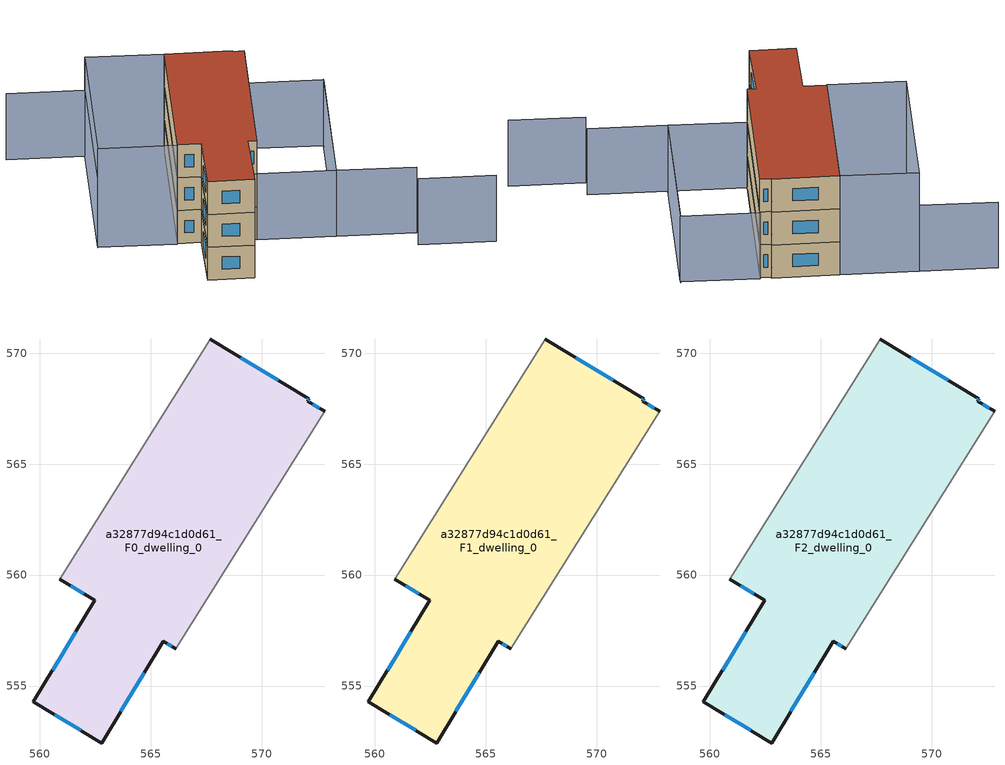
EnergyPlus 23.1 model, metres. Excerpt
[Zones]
a32877d94c1d0d61_F0_dwelling_0
 floor ground (EU_floor_Construction): 572.12,567.95 572.06,567.84 572.82,567.38 566.12,556.67 565.55,557.02 562.79,552.43 559.71,554.29 562.46,558.88 560.89,559.81 567.67,570.64 z0
 wall outside (EU_wall_Construction): 572.82,567.38 572.06,567.84 572.12,567.95 567.67,570.64 / 560.89,559.81 562.46,558.88 559.71,554.29 562.79,552.43 565.55,557.02 566.12,556.67 z0:3
 wall adiabatic (EU_wall_Construction): 567.67,570.64 560.89,559.81 / 566.12,556.67 572.82,567.38 z0:3
 window (EU_Window_Construction): 570.73,568.78 569.05,569.8 / 572.08,567.87 572.1,567.91 / 572.58,567.52 572.3,567.7 / 565.73,556.91 565.94,556.78 / 563.65,553.86 564.69,555.59 / 560.67,553.71 561.83,553.01 / 561.6,557.45 560.57,555.72 / 561.38,559.52 561.97,559.17 z0.93:2.07
a32877d94c1d0d61_F1_dwelling_0
 floor to a32877d94c1d0d61_F0_dwelling_0 (EU_floor_Construction): 572.12,567.95 572.06,567.84 572.82,567.38 566.12,556.67 565.55,557.02 562.79,552.43 559.71,554.29 562.46,558.88 560.89,559.81 567.67,570.64 z3
 wall outside (EU_wall_Construction): 572.82,567.38 572.06,567.84 572.12,567.95 567.67,570.64 / 560.89,559.81 562.46,558.88 559.71,554.29 562.79,552.43 565.55,557.02 566.12,556.67 z3:6
 wall adiabatic (EU_wall_Construction): 567.67,570.64 560.89,559.81 / 566.12,556.67 572.82,567.38 z3:6
 window (EU_Window_Construction): 570.73,568.78 569.05,569.8 / 572.08,567.87 572.1,567.91 / 572.58,567.52 572.3,567.7 / 565.73,556.91 565.94,556.78 / 563.65,553.86 564.69,555.59 / 560.67,553.71 561.83,553.01 / 561.6,557.45 560.57,555.72 / 561.38,559.52 561.97,559.17 z3.93:5.07
a32877d94c1d0d61_F2_dwelling_0
 floor to a32877d94c1d0d61_F1_dwelling_0 (EU_floor_Construction): 572.12,567.95 572.06,567.84 572.82,567.38 566.12,556.67 565.55,557.02 562.79,552.43 559.71,554.29 562.46,558.88 560.89,559.81 567.67,570.64 z6
 wall outside (EU_wall_Construction): 572.82,567.38 572.06,567.84 572.12,567.95 567.67,570.64 / 560.89,559.81 562.46,558.88 559.71,554.29 562.79,552.43 565.55,557.02 566.12,556.67 z6:9
 wall adiabatic (EU_wall_Construction): 567.67,570.64 560.89,559.81 / 566.12,556.67 572.82,567.38 z6:9
 window (EU_Window_Construction): 570.73,568.78 569.05,569.8 / 572.08,567.87 572.1,567.91 / 572.58,567.52 572.3,567.7 / 565.73,556.91 565.94,556.78 / 563.65,553.86 564.69,555.59 / 560.67,553.71 561.83,553.01 / 561.6,557.45 560.57,555.72 / 561.38,559.52 561.97,559.17 z6.93:8.07
 roof outside (EU_roof_Construction): 566.12,556.67 572.82,567.38 572.06,567.84 572.12,567.95 567.67,570.64 560.89,559.81 562.46,558.88 559.71,554.29 562.79,552.43 565.55,557.02 z9
shading: 567.67,570.64 560.86,559.76 / 560.86,559.76 555.69,562.99 / 555.69,562.99 562.5,573.87 / 562.5,573.87 567.67,570.64 z0:9; 557.35,577.06 562.48,573.85 / 562.48,573.85 555.67,562.97 / 580.69,545.61 575.65,548.77 / 576.51,550.15 571.28,553.42 / 571.28,553.42 578.1,564.32 / 578.05,564.24 571.28,553.42 / 571.28,553.42 566.11,556.66 / 566.11,556.66 572.88,567.47 / 572.88,567.47 578.05,564.24 z0:6
[Building]
EU S2 Campaign: North Axis=0; Terrain=City; Solar Distribution=FullExterior
[Site:Location]
Montreal-Trudeau.Intl.AP: Latitude=45.4667; Longitude=-73.75; Time Zone=-5; Elevation=36
[SizingPeriod:WeatherFileDays]
AnnualSizingPeriod: Begin Month=1; Begin Day of Month=1; End Month=12; End Day of Month=31; Day of Week for Start Day=Monday; Use Weather File Daylight Saving Period=No; Use Weather File Rain and Snow Indicators=No
[MATERIAL]
EU_InternalMass_Material: Roughness=MediumRough; Thickness=0.1; Conductivity=1; Density=1800; Specific Heat=900; Thermal Absorptance=0.9; Solar Absorptance=0.7; Visible Absorptance=0.7
[MATERIAL:NOMASS] Roughness=MediumRough; Thermal Absorptance=0.9; Solar Absorptance=0.7; Visible Absorptance=0.7
Name | Thermal Resistance
EU_wall_NoMass; EU_floor_NoMass | 1.51479
EU_roof_NoMass | 2.84114
[WINDOWMATERIAL:SIMPLEGLAZINGSYSTEM]
EU_Window_SimpleGlazing: UFactor=3.53504; Solar Heat Gain Coefficient=0.8; Visible Transmittance=0.8
[CONSTRUCTION]
EU_wall_Construction: EU_wall_NoMass
EU_roof_Construction: EU_roof_NoMass
EU_floor_Construction: EU_floor_NoMass
EU_Window_Construction: EU_Window_SimpleGlazing
EU_InternalMass_Construction: EU_InternalMass_Material
[ZONE] Type=1; Multiplier=1; Ceiling Height=autocalculate; Floor Area=autocalculate; Part of Total Floor Area=Yes
Name | Volume
a32877d94c1d0d61_F0_dwelling_0 | 290.88
a32877d94c1d0d61_F1_dwelling_0; a32877d94c1d0d61_F2_dwelling_0 | 290.883
[INTERNALMASS] Construction=EU_InternalMass_Construction; Surface Area=96.9602
Name | Zone or ZoneList
a32877d94c1d0d61_F0_dwelling_0_EU_InternalMass | a32877d94c1d0d61_F0_dwelling_0
a32877d94c1d0d61_F1_dwelling_0_EU_InternalMass | a32877d94c1d0d61_F1_dwelling_0
a32877d94c1d0d61_F2_dwelling_0_EU_InternalMass | a32877d94c1d0d61_F2_dwelling_0
[OTHEREQUIPMENT] Fuel Type=Electricity; Design Level Calculation Method=Watts/Area; Power per Zone Floor Area=1; Fraction Latent=0; Fraction Radiant=0; Fraction Lost=0; Carbon Dioxide Generation Rate=0; EndUse Subcategory=EU_Step8_InternalGains
Name | Zone or ZoneList or Space or SpaceList | Schedule
EU_Step8_InternalGain_a32877d94c1d0d61_F0_dwelling_0_f000 | a32877d94c1d0d61_F0_dwelling_0 | EU_Step8_GainSchedule_a32877d94c1d0d61_F0_dwelling_0_f000
EU_Step8_InternalGain_a32877d94c1d0d61_F1_dwelling_0_f000 | a32877d94c1d0d61_F1_dwelling_0 | EU_Step8_GainSchedule_a32877d94c1d0d61_F1_dwelling_0_f000
EU_Step8_InternalGain_a32877d94c1d0d61_F2_dwelling_0_f000 | a32877d94c1d0d61_F2_dwelling_0 | EU_Step8_GainSchedule_a32877d94c1d0d61_F2_dwelling_0_f000
[ZONEVENTILATION:DESIGNFLOWRATE] Schedule=EU_AlwaysOn; Design Flow Rate Calculation Method=AirChanges/Hour; Air Changes per Hour=0.775154; Ventilation Type=Natural; Fan Pressure Rise=0; Fan Total Efficiency=1; Constant Term Coefficient=1; Temperature Term Coefficient=0; Velocity Term Coefficient=0; Velocity Squared Term Coefficient=0; Minimum Indoor Temperature=-100; Maximum Indoor Temperature=100; Delta Temperature=-100; Minimum Outdoor Temperature=-100; Maximum Outdoor Temperature=100; Maximum Wind Speed=40
Name | Zone or ZoneList or Space or SpaceList
EU_ConstantAir_a32877d94c1d0d61_F0_dwelling_0 | a32877d94c1d0d61_F0_dwelling_0
EU_ConstantAir_a32877d94c1d0d61_F1_dwelling_0 | a32877d94c1d0d61_F1_dwelling_0
EU_ConstantAir_a32877d94c1d0d61_F2_dwelling_0 | a32877d94c1d0d61_F2_dwelling_0
[HVACTEMPLATE:THERMOSTAT] Constant Heating Setpoint=20; Constant Cooling Setpoint=50
EU_HeatOnly_a32877d94c1d0d61_F0_dwelling_0; EU_HeatOnly_a32877d94c1d0d61_F1_dwelling_0; EU_HeatOnly_a32877d94c1d0d61_F2_dwelling_0
[HVACTEMPLATE:ZONE:IDEALLOADSAIRSYSTEM] System Availability Schedule=EU_AlwaysOn; Maximum Heating Supply Air Temperature=50; Minimum Cooling Supply Air Temperature=13; Maximum Heating Supply Air Humidity Ratio=0.0156; Minimum Cooling Supply Air Humidity Ratio=0.0077; Heating Limit=NoLimit; Cooling Limit=NoLimit; Heating Availability Schedule=EU_AlwaysOn; Cooling Availability Schedule=EU_CoolingOff; Dehumidification Control Type=ConstantSensibleHeatRatio; Cooling Sensible Heat Ratio=0.7; Dehumidification Setpoint=60; Humidification Control Type=None; Humidification Setpoint=30; Outdoor Air Method=None; Outdoor Air Flow Rate per Person=0.00944; Outdoor Air Flow Rate per Zone Floor Area=0; Outdoor Air Flow Rate per Zone=0; Demand Controlled Ventilation Type=None; Outdoor Air Economizer Type=NoEconomizer; Heat Recovery Type=None; Sensible Heat Recovery Effectiveness=0.7; Latent Heat Recovery Effectiveness=0.65
Name | Template Thermostat
a32877d94c1d0d61_F0_dwelling_0 | EU_HeatOnly_a32877d94c1d0d61_F0_dwelling_0
a32877d94c1d0d61_F1_dwelling_0 | EU_HeatOnly_a32877d94c1d0d61_F1_dwelling_0
a32877d94c1d0d61_F2_dwelling_0 | EU_HeatOnly_a32877d94c1d0d61_F2_dwelling_0
[SIZING:ZONE] Zone Cooling Design Supply Air Temperature Input Method=SupplyAirTemperature; Zone Cooling Design Supply Air Temperature=13; Zone Heating Design Supply Air Temperature Input Method=SupplyAirTemperature; Zone Heating Design Supply Air Temperature=50; Zone Cooling Design Supply Air Humidity Ratio=0.008; Zone Heating Design Supply Air Humidity Ratio=0.008; Cooling Design Air Flow Method=DesignDay; Cooling Design Air Flow Rate=0; Cooling Minimum Air Flow per Zone Floor Area=0.000762; Cooling Minimum Air Flow=0; Cooling Minimum Air Flow Fraction=0.2; Heating Design Air Flow Method=DesignDay; Heating Design Air Flow Rate=0; Heating Maximum Air Flow per Zone Floor Area=0.002032; Heating Maximum Air Flow=0.141576; Heating Maximum Air Flow Fraction=0.3; Account for Dedicated Outdoor Air System=No; Dedicated Outdoor Air System Control Strategy=NeutralSupplyAir; Dedicated Outdoor Air Low Setpoint Temperature for Design=autosize; Dedicated Outdoor Air High Setpoint Temperature for Design=autosize; Zone Load Sizing Method=Sensible Load Only No Latent Load; Zone Latent Cooling Design Supply Air Humidity Ratio Input Method=HumidityRatioDifference; Zone Cooling Design Supply Air Humidity Ratio Difference=0.005; Zone Latent Heating Design Supply Air Humidity Ratio Input Method=HumidityRatioDifference; Zone Humidification Design Supply Air Humidity Ratio Difference=0.005
a32877d94c1d0d61_F0_dwelling_0; a32877d94c1d0d61_F1_dwelling_0; a32877d94c1d0d61_F2_dwelling_0
[SCHEDULE:CONSTANT]
Name | Hourly Value
EU_AlwaysOn | 1
EU_CoolingOff | 0
[SCHEDULE:FILE] Column Number=1; Rows to Skip at Top=0; Number of Hours of Data=8760; Column Separator=Comma; Interpolate to Timestep=No; Minutes per Item=60; Adjust Schedule for Daylight Savings=Yes
Name | File
EU_Step8_GainSchedule_a32877d94c1d0d61_F0_dwelling_0_f000 | ../../schedules/a32877d94c1d0d61/a32877d94c1d0d61_F0_dwelling_0_f000_gain.csv
EU_Step8_GainSchedule_a32877d94c1d0d61_F1_dwelling_0_f000 | ../../schedules/a32877d94c1d0d61/a32877d94c1d0d61_F1_dwelling_0_f000_gain.csv
EU_Step8_GainSchedule_a32877d94c1d0d61_F2_dwelling_0_f000 | ../../schedules/a32877d94c1d0d61/a32877d94c1d0d61_F2_dwelling_0_f000_gain.csv
